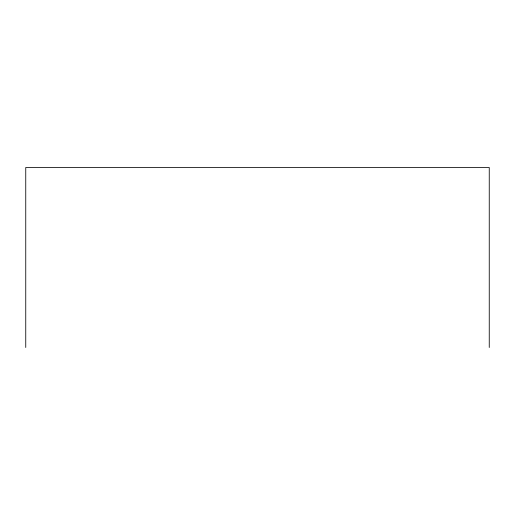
<?xml version="1.0" encoding="UTF-8"?>
<svg xmlns="http://www.w3.org/2000/svg" width="515" height="515" viewBox="0 0 515 515"><rect width="100%" height="100%" fill="white"/><g stroke="black" fill="none" stroke-linecap="round" stroke-linejoin="round"><path stroke-width="0.77" d="M489.25 347.496L489.25 167.504L25.75 167.504L25.75 347.496"/></g></svg>
